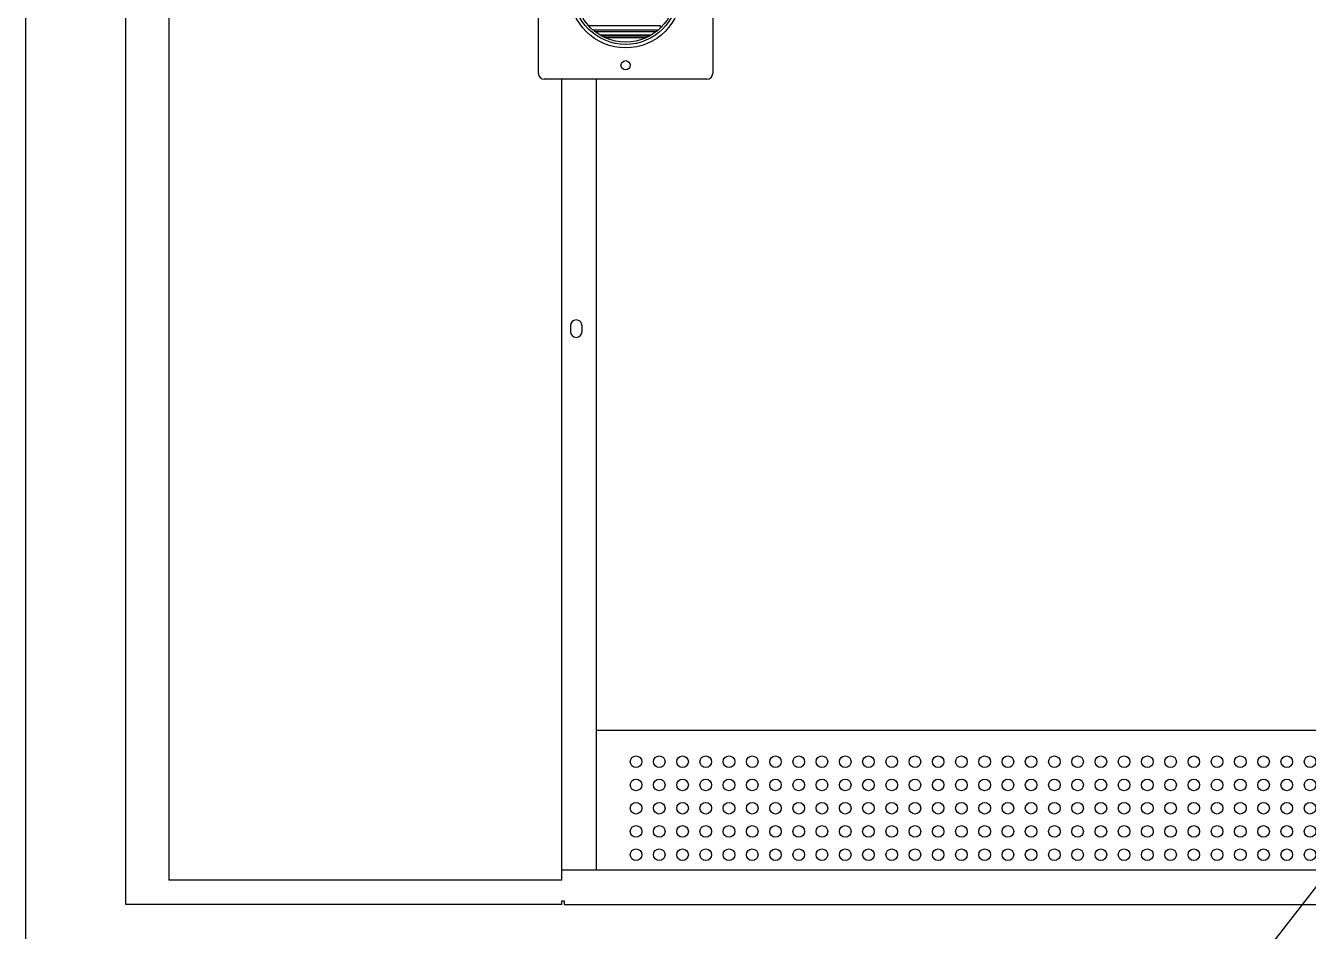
# Model space of a CAD drawing. Header units: millimetres. Extents: x 13502 to 23536, y 11874 to 14203.
# Drawn here: x 15288.4 to 15370.6, y 12972.3 to 13030.4 of the extents above; entities that cross this region are included whole.
import ezdxf

# ---------------------------------------------------------------- set-up
doc = ezdxf.new("R2010")
doc.units = ezdxf.units.MM
doc.layers.add('Layer1', color=1, linetype='Continuous')

# ---------------------------------------------------------------- blocks, each defined once
blk = doc.blocks.new('A$C385A0302')
at = {"layer": 'Layer1'}
for p, q in [((26.457, 53.287), (26.457, 63.72)), ((37.636, 63.72), (37.636, 53.287)), ((34.282, 56.348), (29.675, 56.348)), ((34.117, 56.058), (29.976, 56.058)), ((33.992, 55.957), (30.101, 55.957)), ((34.282, 56.208), (34.282, 56.348)), ((33.691, 55.753), (30.402, 55.753)), ((33.577, 55.688), (30.516, 55.688)), ((33.345, 55.574), (30.748, 55.574)), ((37.263, 52.914), (26.83, 52.914)), ((27.948, 1.565), (27.948, 52.914)), ((30.183, 2.236), (30.183, 52.914)), ((28.506, 37.114), (28.506, 36.742)), ((29.252, 36.742), (29.252, 37.114)), ((30.183, 11.179), (174.758, 11.179)), ((27.948, 2.236), (176.248, 2.236)), ((27.948, 1.565), (2.758, 1.565)), ((27.948, 0), (27.948, 0.238)), ((27.948, 0.238), (28.097, 0.238)), ((28.097, 0.238), (28.097, 0)), ((27.948, 0), (0, 0)), ((28.097, 0), (176.248, 0)), ((28.097, 0), (28.097, 0))]:
    blk.add_line(p, q, dxfattribs=at)
for points in [[(2.832, 0), (0, 0), (0, 122.969)], [(2.758, 121.404), (2.758, 1.565)]]:
    blk.add_lwpolyline(points, dxfattribs=at)
for centre, radius in [((32.047, 58.503), 3.577), ((32.047, 58.503), 3.354), ((32.047, 58.503), 3.205), ((32.047, 53.811), 0.298), ((32.716, 9.165), 0.373), ((34.206, 9.165), 0.373), ((35.697, 9.165), 0.373), ((37.187, 9.165), 0.373), ((38.678, 9.165), 0.373), ((40.169, 9.165), 0.373), ((41.659, 9.165), 0.373), ((43.15, 9.165), 0.373), ((44.64, 9.165), 0.373), ((46.131, 9.165), 0.373), ((47.621, 9.165), 0.373), ((49.112, 9.165), 0.373), ((50.602, 9.165), 0.373), ((52.093, 9.165), 0.373), ((53.583, 9.165), 0.373), ((55.074, 9.165), 0.373), ((56.564, 9.165), 0.373), ((58.055, 9.165), 0.373), ((59.545, 9.165), 0.373), ((61.036, 9.165), 0.373), ((62.527, 9.165), 0.373), ((64.017, 9.165), 0.373), ((65.508, 9.165), 0.373), ((66.998, 9.165), 0.373), ((68.489, 9.165), 0.373), ((69.979, 9.165), 0.373), ((71.47, 9.165), 0.373), ((72.96, 9.165), 0.373), ((74.451, 9.165), 0.373), ((75.941, 9.165), 0.373), ((32.716, 7.675), 0.373), ((34.206, 7.675), 0.373), ((35.697, 7.675), 0.373), ((37.187, 7.675), 0.373), ((38.678, 7.675), 0.373), ((40.169, 7.675), 0.373), ((41.659, 7.675), 0.373), ((43.15, 7.675), 0.373), ((44.64, 7.675), 0.373), ((46.131, 7.675), 0.373), ((47.621, 7.675), 0.373), ((49.112, 7.675), 0.373), ((50.602, 7.675), 0.373), ((52.093, 7.675), 0.373), ((53.583, 7.675), 0.373), ((55.074, 7.675), 0.373), ((56.564, 7.675), 0.373), ((58.055, 7.675), 0.373), ((59.545, 7.675), 0.373), ((61.036, 7.675), 0.373), ((62.527, 7.675), 0.373), ((64.017, 7.675), 0.373), ((65.508, 7.675), 0.373), ((66.998, 7.675), 0.373), ((68.489, 7.675), 0.373), ((69.979, 7.675), 0.373), ((71.47, 7.675), 0.373), ((72.96, 7.675), 0.373), ((74.451, 7.675), 0.373), ((75.941, 7.675), 0.373), ((32.716, 6.184), 0.373), ((34.206, 6.184), 0.373), ((35.697, 6.184), 0.373), ((37.187, 6.184), 0.373), ((38.678, 6.184), 0.373), ((40.169, 6.184), 0.373), ((41.659, 6.184), 0.373), ((43.15, 6.184), 0.373), ((44.64, 6.184), 0.373), ((46.131, 6.184), 0.373), ((47.621, 6.184), 0.373), ((49.112, 6.184), 0.373), ((50.602, 6.184), 0.373), ((52.093, 6.184), 0.373), ((53.583, 6.184), 0.373), ((55.074, 6.184), 0.373), ((56.564, 6.184), 0.373), ((58.055, 6.184), 0.373), ((59.545, 6.184), 0.373), ((61.036, 6.184), 0.373), ((62.527, 6.184), 0.373), ((64.017, 6.184), 0.373), ((65.508, 6.184), 0.373), ((66.998, 6.184), 0.373), ((68.489, 6.184), 0.373), ((69.979, 6.184), 0.373), ((71.47, 6.184), 0.373), ((72.96, 6.184), 0.373), ((74.451, 6.184), 0.373), ((75.941, 6.184), 0.373), ((32.716, 4.694), 0.373), ((34.206, 4.694), 0.373), ((35.697, 4.694), 0.373), ((37.187, 4.694), 0.373), ((38.678, 4.694), 0.373), ((40.169, 4.694), 0.373), ((41.659, 4.694), 0.373), ((43.15, 4.694), 0.373), ((44.64, 4.694), 0.373), ((46.131, 4.694), 0.373), ((47.621, 4.694), 0.373), ((49.112, 4.694), 0.373), ((50.602, 4.694), 0.373), ((52.093, 4.694), 0.373), ((53.583, 4.694), 0.373), ((55.074, 4.694), 0.373), ((56.564, 4.694), 0.373), ((58.055, 4.694), 0.373), ((59.545, 4.694), 0.373), ((61.036, 4.694), 0.373), ((62.527, 4.694), 0.373), ((64.017, 4.694), 0.373), ((65.508, 4.694), 0.373), ((66.998, 4.694), 0.373), ((68.489, 4.694), 0.373), ((69.979, 4.694), 0.373), ((71.47, 4.694), 0.373), ((72.96, 4.694), 0.373), ((74.451, 4.694), 0.373), ((75.941, 4.694), 0.373), ((32.716, 3.203), 0.373), ((34.206, 3.203), 0.373), ((35.697, 3.203), 0.373), ((37.187, 3.203), 0.373), ((38.678, 3.203), 0.373), ((40.169, 3.203), 0.373), ((41.659, 3.203), 0.373), ((43.15, 3.203), 0.373), ((44.64, 3.203), 0.373), ((46.131, 3.203), 0.373), ((47.621, 3.203), 0.373), ((49.112, 3.203), 0.373), ((50.602, 3.203), 0.373), ((52.093, 3.203), 0.373), ((53.583, 3.203), 0.373), ((55.074, 3.203), 0.373), ((56.564, 3.203), 0.373), ((58.055, 3.203), 0.373), ((59.545, 3.203), 0.373), ((61.036, 3.203), 0.373), ((62.527, 3.203), 0.373), ((64.017, 3.203), 0.373), ((65.508, 3.203), 0.373), ((66.998, 3.203), 0.373), ((68.489, 3.203), 0.373), ((69.979, 3.203), 0.373), ((71.47, 3.203), 0.373), ((72.96, 3.203), 0.373), ((74.451, 3.203), 0.373), ((75.941, 3.203), 0.373)]:
    blk.add_circle(centre, radius, dxfattribs=at)
for centre, start, end in [((26.83, 53.287), 180, 270), ((37.263, 53.287), 270, 0), ((28.879, 37.114), 0, 180), ((28.879, 36.742), 180, 0)]:
    blk.add_arc(centre, 0.373, start, end, dxfattribs=at)

msp = doc.modelspace()

# ---------------------------------------------------------------- linework, layer by layer
msp.add_line((15288.367, 12869.106), (15474.325, 13107.401))
msp.add_lwpolyline([(15288.367, 12869.106), (15474.325, 12869.106), (15474.325, 13107.401), (15288.367, 13107.401)], close=True)

# ---------------------------------------------------------------- block references
msp.add_blockref('A$C385A0302', (15294.798, 12974.022))

doc.saveas('drawing.dxf')
